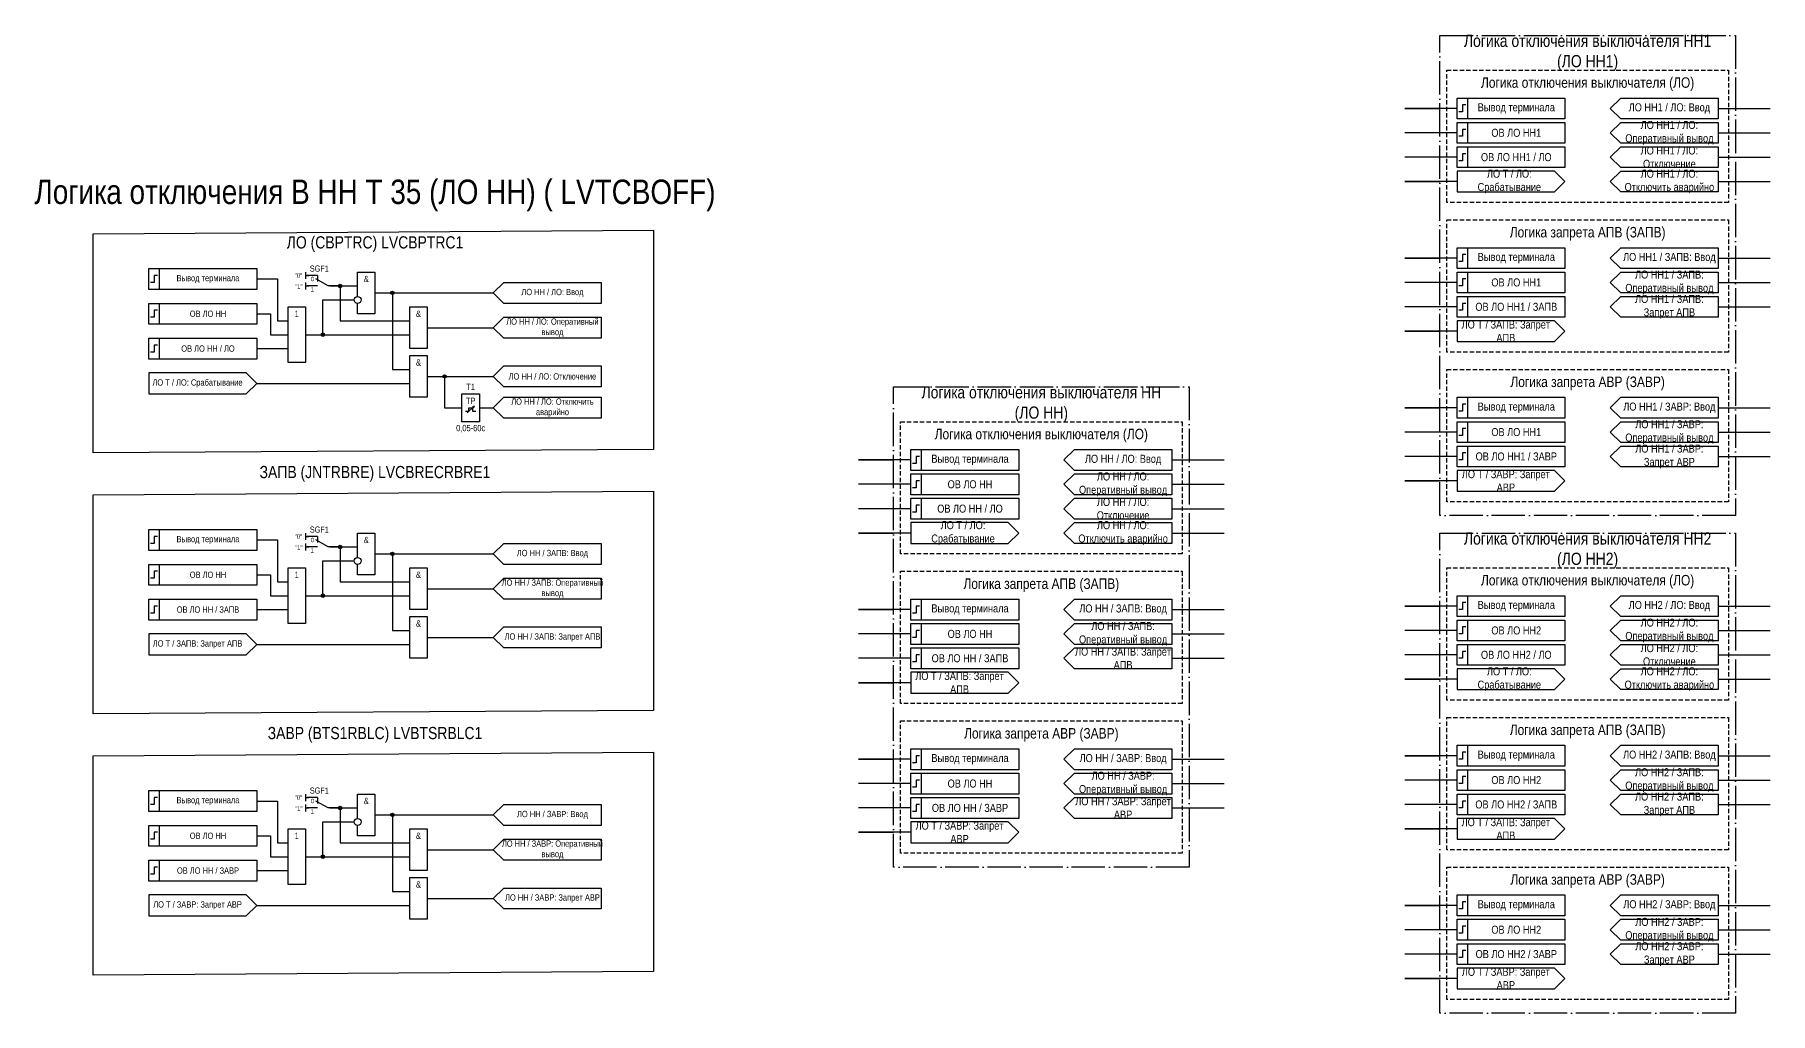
# Model space of a CAD drawing. Header units: millimetres. Extents: x -501 to 482, y 0 to 317.
# Drawn here: x -16.8 to 482, y 10 to 291.2 of the extents above; entities that cross this region are included whole.
import ezdxf
from ezdxf.enums import TextEntityAlignment as Align

# ---------------------------------------------------------------- set-up
doc = ezdxf.new("R2010")
doc.units = ezdxf.units.MM
doc.linetypes.add('ACAD_ISO04W100', pattern=[30, 24, -3, 0, -3])
doc.linetypes.add('штриховая2', pattern=[0.375, 0.25, -0.125])
doc.layers.add('TEXT', color=7, linetype='Continuous', lineweight=25)
doc.layers.add('Основная', color=7, linetype='Continuous')
doc.styles.add('2.5_Gost_RD', font='ARIALN.TTF', dxfattribs={"height": 2.5})
doc.styles.add('3.5_Gost_RD', font='ARIALN.TTF', dxfattribs={"height": 3.5})
doc.styles.add('Вывод', font='ARIALN.TTF', dxfattribs={"height": 2.5})
doc.styles.add('Компонент', font='ARIALN.TTF', dxfattribs={"height": 3.5})

# ---------------------------------------------------------------- blocks, each defined once
blk = doc.blocks.new('Точка')
at = {"ltscale": 100}
h = blk.add_hatch(color=256, dxfattribs=at)
h.dxf.hatch_style = 1
edge = h.paths.add_edge_path()
edge.add_arc((0, 0), 0.5, 0, 360)
blk.add_circle((0, 0), 0.5, dxfattribs=at)
blk = doc.blocks.new('*U78')
at = {"layer": 'Основная', "color": 0}
blk.add_line((0, 0), (7, 4), dxfattribs=at)
at = {"layer": 'Основная', "ltscale": 0.35}
blk.add_line((6, 6), (6, 2.5), dxfattribs=at)
blk = doc.blocks.new('*U80')
at = {"layer": 'Основная', "color": 0}
for p, q in [((-3, 6), (-9, 6)), ((-3, 0), (-9, 0)), ((9, 0), (3, 0))]:
    blk.add_line(p, q, dxfattribs=at)
at = {"layer": 'Основная', "ltscale": 0.25, "xscale": -1}
blk.add_blockref('*U78', (3, 0), dxfattribs=at)
at = {"layer": 'Основная'}
for tag, height, style, p in [('ОУ', 3.5, 'Компонент', (-2, 10)), ('В1', 2.5, 'Вывод', (-14, 6)), ('В2', 2.5, 'Вывод', (-6, 4)), ('В3', 2.5, 'Вывод', (-6, -2))]:
    blk.add_attdef(tag, text='', height=height, dxfattribs=dict(at, style=style)).set_placement(p, align=Align.MIDDLE_CENTER)

msp = doc.modelspace()

# ---------------------------------------------------------------- linework, layer by layer
at = {"ltscale": 100}
for p, q in [((392, 270), (377, 270)), ((377, 270), (387, 270)), ((467, 270), (482, 270)), ((392, 263), (377, 263)), ((467, 263), (482, 263)), ((392, 256), (377, 256)), ((467, 256), (482, 256)), ((392, 249), (377, 249)), ((377, 249), (387, 249)), ((467, 249), (482, 249)), ((392, 227), (377, 227)), ((377, 227), (387, 227)), ((467, 227), (482, 227)), ((61, 223), (61, 221)), ((61, 222), (62, 222)), ((61, 220), (61, 218)), ((392, 220), (377, 220)), ((467, 220), (482, 220)), ((61, 219), (62, 219)), ((392, 213), (377, 213)), ((467, 213), (482, 213)), ((392, 206), (377, 206)), ((377, 206), (387, 206)), ((118, 196), (115, 193)), ((115, 193), (118, 190)), ((107.5, 182.5), (109.5, 184.5)), ((109.5, 184.5), (108.99, 184.25)), ((109.5, 184.5), (109.26, 184.02)), ((392, 184), (377, 184)), ((377, 184), (387, 184)), ((467, 184), (482, 184)), ((392, 177), (377, 177)), ((467, 177), (482, 177)), ((392, 170), (377, 170)), ((467, 170), (482, 170)), ((235, 169), (220, 169)), ((220, 169), (230, 169)), ((310, 169), (325, 169)), ((235, 162), (220, 162)), ((310, 162), (325, 162)), ((392, 163), (377, 163)), ((377, 163), (387, 163)), ((235, 155), (220, 155)), ((310, 155), (325, 155)), ((61, 148), (61, 146)), ((61, 147), (62, 147)), ((61, 145), (61, 143)), ((235, 148), (220, 148)), ((220, 148), (230, 148)), ((310, 148), (325, 148)), ((61, 144), (62, 144)), ((235, 126), (220, 126)), ((220, 126), (230, 126)), ((310, 126), (325, 126)), ((392, 127), (377, 127)), ((377, 127), (387, 127)), ((467, 127), (482, 127)), ((118, 121), (115, 118)), ((392, 120), (377, 120)), ((467, 120), (482, 120)), ((115, 118), (118, 115)), ((235, 119), (220, 119)), ((310, 119), (325, 119)), ((235, 112), (220, 112)), ((310, 112), (325, 112)), ((392, 113), (377, 113)), ((467, 113), (482, 113)), ((235, 105), (220, 105)), ((220, 105), (230, 105)), ((392, 106), (377, 106)), ((377, 106), (387, 106)), ((467, 106), (482, 106)), ((235, 83), (220, 83)), ((220, 83), (230, 83)), ((310, 83), (325, 83)), ((392, 84), (377, 84)), ((377, 84), (387, 84)), ((467, 84), (482, 84)), ((235, 76), (220, 76)), ((310, 76), (325, 76)), ((392, 77), (377, 77)), ((467, 77), (482, 77)), ((61, 73), (61, 71)), ((61, 72), (62, 72)), ((61, 70), (61, 68)), ((392, 70), (377, 70)), ((467, 70), (482, 70)), ((61, 69), (62, 69)), ((235, 69), (220, 69)), ((310, 69), (325, 69)), ((235, 62), (220, 62)), ((220, 62), (230, 62)), ((392, 63), (377, 63)), ((377, 63), (387, 63)), ((118, 46), (115, 43)), ((115, 43), (118, 40)), ((392, 41), (377, 41)), ((377, 41), (387, 41)), ((467, 41), (482, 41)), ((392, 34), (377, 34)), ((467, 34), (482, 34)), ((392, 27), (377, 27)), ((467, 27), (482, 27)), ((392, 20), (377, 20)), ((377, 20), (387, 20))]:
    msp.add_line(p, q, dxfattribs=at)
at = {"color": 251, "linetype": 'ACAD_ISO04W100', "lineweight": 30, "ltscale": 0.4, "true_color": 0x58595b}
for points in [[(387, 291), (472, 291), (472, 153), (387, 153)], [(230, 190), (315, 190), (315, 52), (230, 52)], [(387, 148), (472, 148), (472, 10), (387, 10)]]:
    msp.add_lwpolyline(points, close=True, dxfattribs=at)
at = {"linetype": 'штриховая2', "ltscale": 5}
for points in [[(389, 281), (470, 281), (470, 243), (389, 243)], [(389, 238), (470, 238), (470, 200), (389, 200)], [(389, 195), (470, 195), (470, 157), (389, 157)], [(232, 180), (313, 180), (313, 142), (232, 142)], [(232, 137), (313, 137), (313, 99), (232, 99)], [(389, 138), (470, 138), (470, 100), (389, 100)], [(389, 95), (470, 95), (470, 57), (389, 57)], [(232, 94), (313, 94), (313, 56), (232, 56)], [(389, 52), (470, 52), (470, 14), (389, 14)]]:
    msp.add_lwpolyline(points, close=True, dxfattribs=at)
at = {"ltscale": 100}
for points in [[(392, 273), (395, 273), (395, 267), (392, 267)], [(392, 273), (423, 273), (423, 267), (392, 267)], [(392, 266), (395, 266), (395, 260), (392, 260)], [(392, 266), (423, 266), (423, 260), (392, 260)], [(392, 259), (395, 259), (395, 253), (392, 253)], [(392, 259), (423, 259), (423, 253), (392, 253)], [(392, 230), (395, 230), (395, 224), (392, 224)], [(392, 230), (423, 230), (423, 224), (392, 224)], [(16, 224), (19, 224), (19, 218), (16, 218)], [(16, 224), (47, 224), (47, 218), (16, 218)], [(392, 223), (395, 223), (395, 217), (392, 217)], [(392, 223), (423, 223), (423, 217), (392, 217)], [(392, 216), (395, 216), (395, 210), (392, 210)], [(392, 216), (423, 216), (423, 210), (392, 210)], [(16, 214), (19, 214), (19, 208), (16, 208)], [(16, 214), (47, 214), (47, 208), (16, 208)], [(56, 213), (61, 213), (61, 197), (56, 197)], [(91, 213), (96, 213), (96, 201), (91, 201)], [(16, 204), (19, 204), (19, 198), (16, 198)], [(16, 204), (47, 204), (47, 198), (16, 198)], [(91, 199), (96, 199), (96, 187), (91, 187)], [(106, 188), (111, 188), (111, 180), (106, 180)], [(392, 187), (395, 187), (395, 181), (392, 181)], [(392, 187), (423, 187), (423, 181), (392, 181)], [(392, 180), (395, 180), (395, 174), (392, 174)], [(392, 180), (423, 180), (423, 174), (392, 174)], [(235, 172), (238, 172), (238, 166), (235, 166)], [(235, 172), (266, 172), (266, 166), (235, 166)], [(392, 173), (395, 173), (395, 167), (392, 167)], [(392, 173), (423, 173), (423, 167), (392, 167)], [(235, 165), (238, 165), (238, 159), (235, 159)], [(235, 165), (266, 165), (266, 159), (235, 159)], [(0, 159), (161, 160), (161, 97), (0, 96)], [(235, 158), (238, 158), (238, 152), (235, 152)], [(235, 158), (266, 158), (266, 152), (235, 152)], [(16, 149), (19, 149), (19, 143), (16, 143)], [(16, 149), (47, 149), (47, 143), (16, 143)], [(16, 139), (19, 139), (19, 133), (16, 133)], [(16, 139), (47, 139), (47, 133), (16, 133)], [(56, 138), (61, 138), (61, 122), (56, 122)], [(91, 138), (96, 138), (96, 126), (91, 126)], [(392, 130), (395, 130), (395, 124), (392, 124)], [(392, 130), (423, 130), (423, 124), (392, 124)], [(16, 129), (19, 129), (19, 123), (16, 123)], [(16, 129), (47, 129), (47, 123), (16, 123)], [(235, 129), (238, 129), (238, 123), (235, 123)], [(235, 129), (266, 129), (266, 123), (235, 123)], [(91, 124), (96, 124), (96, 112), (91, 112)], [(235, 122), (238, 122), (238, 116), (235, 116)], [(235, 122), (266, 122), (266, 116), (235, 116)], [(392, 123), (395, 123), (395, 117), (392, 117)], [(392, 123), (423, 123), (423, 117), (392, 117)], [(235, 115), (238, 115), (238, 109), (235, 109)], [(235, 115), (266, 115), (266, 109), (235, 109)], [(392, 116), (395, 116), (395, 110), (392, 110)], [(392, 116), (423, 116), (423, 110), (392, 110)], [(0, 84), (161, 85), (161, 22), (0, 21)], [(235, 86), (238, 86), (238, 80), (235, 80)], [(235, 86), (266, 86), (266, 80), (235, 80)], [(392, 87), (395, 87), (395, 81), (392, 81)], [(392, 87), (423, 87), (423, 81), (392, 81)], [(392, 80), (395, 80), (395, 74), (392, 74)], [(392, 80), (423, 80), (423, 74), (392, 74)], [(235, 79), (238, 79), (238, 73), (235, 73)], [(235, 79), (266, 79), (266, 73), (235, 73)], [(16, 74), (19, 74), (19, 68), (16, 68)], [(16, 74), (47, 74), (47, 68), (16, 68)], [(235, 72), (238, 72), (238, 66), (235, 66)], [(235, 72), (266, 72), (266, 66), (235, 66)], [(392, 73), (395, 73), (395, 67), (392, 67)], [(392, 73), (423, 73), (423, 67), (392, 67)], [(16, 64), (19, 64), (19, 58), (16, 58)], [(16, 64), (47, 64), (47, 58), (16, 58)], [(56, 63), (61, 63), (61, 47), (56, 47)], [(91, 63), (96, 63), (96, 51), (91, 51)], [(16, 54), (19, 54), (19, 48), (16, 48)], [(16, 54), (47, 54), (47, 48), (16, 48)], [(91, 49), (96, 49), (96, 37), (91, 37)], [(392, 44), (395, 44), (395, 38), (392, 38)], [(392, 44), (423, 44), (423, 38), (392, 38)], [(392, 37), (395, 37), (395, 31), (392, 31)], [(392, 37), (423, 37), (423, 31), (392, 31)], [(392, 30), (395, 30), (395, 24), (392, 24)], [(392, 30), (423, 30), (423, 24), (392, 24)]]:
    msp.add_lwpolyline(points, close=True, dxfattribs=at)
at = {"lineweight": 30, "ltscale": 100}
for points in [[(394.5, 271), (393.5, 271), (393.5, 269), (392.5, 269)], [(394.5, 264), (393.5, 264), (393.5, 262), (392.5, 262)], [(394.5, 257), (393.5, 257), (393.5, 255), (392.5, 255)], [(394.5, 228), (393.5, 228), (393.5, 226), (392.5, 226)], [(18.5, 222), (17.5, 222), (17.5, 220), (16.5, 220)], [(394.5, 221), (393.5, 221), (393.5, 219), (392.5, 219)], [(18.5, 212), (17.5, 212), (17.5, 210), (16.5, 210)], [(394.5, 214), (393.5, 214), (393.5, 212), (392.5, 212)], [(18.5, 202), (17.5, 202), (17.5, 200), (16.5, 200)], [(394.5, 185), (393.5, 185), (393.5, 183), (392.5, 183)], [(394.5, 178), (393.5, 178), (393.5, 176), (392.5, 176)], [(237.5, 170), (236.5, 170), (236.5, 168), (235.5, 168)], [(394.5, 171), (393.5, 171), (393.5, 169), (392.5, 169)], [(237.5, 163), (236.5, 163), (236.5, 161), (235.5, 161)], [(237.5, 156), (236.5, 156), (236.5, 154), (235.5, 154)], [(18.5, 147), (17.5, 147), (17.5, 145), (16.5, 145)], [(18.5, 137), (17.5, 137), (17.5, 135), (16.5, 135)], [(18.5, 127), (17.5, 127), (17.5, 125), (16.5, 125)], [(237.5, 127), (236.5, 127), (236.5, 125), (235.5, 125)], [(394.5, 128), (393.5, 128), (393.5, 126), (392.5, 126)], [(237.5, 120), (236.5, 120), (236.5, 118), (235.5, 118)], [(394.5, 121), (393.5, 121), (393.5, 119), (392.5, 119)], [(237.5, 113), (236.5, 113), (236.5, 111), (235.5, 111)], [(394.5, 114), (393.5, 114), (393.5, 112), (392.5, 112)], [(394.5, 85), (393.5, 85), (393.5, 83), (392.5, 83)], [(237.5, 84), (236.5, 84), (236.5, 82), (235.5, 82)], [(237.5, 77), (236.5, 77), (236.5, 75), (235.5, 75)], [(394.5, 78), (393.5, 78), (393.5, 76), (392.5, 76)], [(18.5, 72), (17.5, 72), (17.5, 70), (16.5, 70)], [(237.5, 70), (236.5, 70), (236.5, 68), (235.5, 68)], [(394.5, 71), (393.5, 71), (393.5, 69), (392.5, 69)], [(18.5, 62), (17.5, 62), (17.5, 60), (16.5, 60)], [(18.5, 52), (17.5, 52), (17.5, 50), (16.5, 50)], [(394.5, 42), (393.5, 42), (393.5, 40), (392.5, 40)], [(394.5, 35), (393.5, 35), (393.5, 33), (392.5, 33)], [(394.5, 28), (393.5, 28), (393.5, 26), (392.5, 26)]]:
    msp.add_lwpolyline(points, dxfattribs=at)
at = {"ltscale": 100}
for points in [[(436, 270), (439, 273), (467, 273), (467, 267), (439, 267), (436, 270)], [(436, 263), (439, 266), (467, 266), (467, 260), (439, 260), (436, 263)], [(423, 249), (420, 252), (392, 252), (392, 246), (420, 246), (423, 249)], [(436, 227), (439, 230), (467, 230), (467, 224), (439, 224), (436, 227)], [(47, 221), (53, 221), (53, 209), (56, 209)], [(76, 216), (76, 223), (81, 223), (81, 211), (76, 211), (76, 214)], [(115, 217), (118, 220), (146, 220), (146, 214), (118, 214), (115, 217)], [(436, 220), (439, 223), (467, 223), (467, 217), (439, 217), (436, 220)], [(61, 205), (66, 205), (66, 215), (75, 215)], [(68, 219), (76, 219)], [(68, 219), (71, 219), (71, 209), (91, 209)], [(81, 217), (115, 217)], [(81, 217), (86, 217), (86, 195), (91, 195)], [(47, 211), (51, 211), (51, 205), (56, 205)], [(115, 207), (118, 210), (146, 210), (146, 204), (118, 204), (115, 207)], [(61, 205), (91, 205)], [(96, 207), (115, 207)], [(423, 206), (420, 209), (392, 209), (392, 203), (420, 203), (423, 206)], [(47, 201), (56, 201)], [(115, 193), (118, 196), (146, 196), (146, 190), (118, 190), (115, 193)], [(47, 191), (44, 194), (16, 194), (16, 188), (44, 188), (47, 191)], [(47, 191), (91, 191)], [(96, 193), (115, 193)], [(96, 193), (101, 193), (101, 184), (106, 184)], [(115, 184), (118, 187), (146, 187), (146, 181), (118, 181), (115, 184)], [(436, 184), (439, 187), (467, 187), (467, 181), (439, 181), (436, 184)], [(107, 183), (108, 183), (108, 184), (109, 184), (109, 183), (110, 183)], [(111, 184), (115, 184)], [(436, 177), (439, 180), (467, 180), (467, 174), (439, 174), (436, 177)], [(279, 169), (282, 172), (310, 172), (310, 166), (282, 166), (279, 169)], [(279, 162), (282, 165), (310, 165), (310, 159), (282, 159), (279, 162)], [(423, 163), (420, 166), (392, 166), (392, 160), (420, 160), (423, 163)], [(266, 148), (263, 151), (235, 151), (235, 145), (263, 145), (266, 148)], [(47, 146), (53, 146), (53, 134), (56, 134)], [(76, 141), (76, 148), (81, 148), (81, 136), (76, 136), (76, 139)], [(115, 142), (118, 145), (146, 145), (146, 139), (118, 139), (115, 142)], [(61, 130), (66, 130), (66, 140), (75, 140)], [(68, 144), (76, 144)], [(68, 144), (71, 144), (71, 134), (91, 134)], [(81, 142), (115, 142)], [(81, 142), (86, 142), (86, 120), (91, 120)], [(47, 136), (51, 136), (51, 130), (56, 130)], [(115, 132), (118, 135), (146, 135), (146, 129), (118, 129), (115, 132)], [(61, 130), (91, 130)], [(96, 132), (115, 132)], [(436, 127), (439, 130), (467, 130), (467, 124), (439, 124), (436, 127)], [(47, 126), (56, 126)], [(279, 126), (282, 129), (310, 129), (310, 123), (282, 123), (279, 126)], [(115, 118), (118, 121), (146, 121), (146, 115), (118, 115), (115, 118)], [(279, 119), (282, 122), (310, 122), (310, 116), (282, 116), (279, 119)], [(436, 120), (439, 123), (467, 123), (467, 117), (439, 117), (436, 120)], [(47, 116), (44, 119), (16, 119), (16, 113), (44, 113), (47, 116)], [(47, 116), (91, 116)], [(96, 118), (115, 118)], [(266, 105), (263, 108), (235, 108), (235, 102), (263, 102), (266, 105)], [(423, 106), (420, 109), (392, 109), (392, 103), (420, 103), (423, 106)], [(279, 83), (282, 86), (310, 86), (310, 80), (282, 80), (279, 83)], [(436, 84), (439, 87), (467, 87), (467, 81), (439, 81), (436, 84)], [(436, 77), (439, 80), (467, 80), (467, 74), (439, 74), (436, 77)], [(279, 76), (282, 79), (310, 79), (310, 73), (282, 73), (279, 76)], [(47, 71), (53, 71), (53, 59), (56, 59)], [(76, 66), (76, 73), (81, 73), (81, 61), (76, 61), (76, 64)], [(115, 67), (118, 70), (146, 70), (146, 64), (118, 64), (115, 67)], [(61, 55), (66, 55), (66, 65), (75, 65)], [(68, 69), (76, 69)], [(68, 69), (71, 69), (71, 59), (91, 59)], [(81, 67), (115, 67)], [(81, 67), (86, 67), (86, 45), (91, 45)], [(266, 62), (263, 65), (235, 65), (235, 59), (263, 59), (266, 62)], [(423, 63), (420, 66), (392, 66), (392, 60), (420, 60), (423, 63)], [(47, 61), (51, 61), (51, 55), (56, 55)], [(115, 57), (118, 60), (146, 60), (146, 54), (118, 54), (115, 57)], [(61, 55), (91, 55)], [(96, 57), (115, 57)], [(47, 51), (56, 51)], [(115, 43), (118, 46), (146, 46), (146, 40), (118, 40), (115, 43)], [(47, 41), (44, 44), (16, 44), (16, 38), (44, 38), (47, 41)], [(47, 41), (91, 41)], [(96, 43), (115, 43)], [(436, 41), (439, 44), (467, 44), (467, 38), (439, 38), (436, 41)], [(436, 34), (439, 37), (467, 37), (467, 31), (439, 31), (436, 34)], [(423, 20), (420, 23), (392, 23), (392, 17), (420, 17), (423, 20)]]:
    msp.add_lwpolyline(points, dxfattribs=at)
at = {"color": 3, "ltscale": 100}
msp.add_lwpolyline([(0, 234), (161, 235), (161, 172), (0, 171)], close=True, dxfattribs=at)
for centre in [(76, 215), (76, 140), (76, 65)]:
    msp.add_circle(centre, 1)
at = {"layer": 'Основная', "ltscale": 100}
for points in [[(467, 259), (467, 253), (439, 253), (436, 256), (439, 259)], [(467, 252), (467, 246), (439, 246), (436, 249), (439, 252)], [(467, 216), (467, 210), (439, 210), (436, 213), (439, 216)], [(467, 173), (467, 167), (439, 167), (436, 170), (439, 173)], [(310, 158), (310, 152), (282, 152), (279, 155), (282, 158)], [(310, 151), (310, 145), (282, 145), (279, 148), (282, 151)], [(310, 115), (310, 109), (282, 109), (279, 112), (282, 115)], [(467, 116), (467, 110), (439, 110), (436, 113), (439, 116)], [(467, 109), (467, 103), (439, 103), (436, 106), (439, 109)], [(310, 72), (310, 66), (282, 66), (279, 69), (282, 72)], [(467, 73), (467, 67), (439, 67), (436, 70), (439, 73)], [(467, 30), (467, 24), (439, 24), (436, 27), (439, 30)]]:
    msp.add_lwpolyline(points, close=True, dxfattribs=at)

# ---------------------------------------------------------------- block references
at = {"ltscale": 100}
for p in [(71, 219), (86, 217), (66, 205), (101, 193), (71, 144), (86, 142), (66, 130), (71, 69), (86, 67), (66, 55)]:
    msp.add_blockref('Точка', p, dxfattribs=at)
at = {"layer": 'Основная', "ltscale": 0.25, "xscale": 0.5, "yscale": 0.5, "zscale": 0.5}
for p in [(66, 219), (66, 144), (66, 69)]:
    msp.add_blockref('*U80', p, dxfattribs=at).add_auto_attribs({'ОУ': 'SGF1', 'В1': '"0"', 'В2': '0', 'В3': '1'})

# ---------------------------------------------------------------- texts
at = {"color": 30, "ltscale": 100, "attachment_point": 5, "style": '3.5_Gost_RD'}
for s, insert, char_height, width in [('Логика отключения выключателя НН1 (ЛО НН1)', (429.5, 286), 3.5, 76.6201), ('Логика отключения выключателя (ЛО)', (429.5, 277), 3, 81), ('Логика запрета АПВ (ЗАПВ)', (429.5, 234), 3, 81), ('Логика отключения выключателя НН (ЛО НН)', (272.5, 185), 3.5, 76.6201), ('Логика запрета АВР (ЗАВР)', (429.5, 191), 3, 81), ('Логика отключения выключателя (ЛО)', (272.5, 176), 3, 81), ('Логика отключения выключателя НН2 (ЛО НН2)', (429.5, 143), 3.5, 76.6201), ('Логика запрета АПВ (ЗАПВ)', (272.5, 133), 3, 81), ('Логика отключения выключателя (ЛО)', (429.5, 134), 3, 81), ('Логика запрета АВР (ЗАВР)', (272.5, 90), 3, 81), ('Логика запрета АПВ (ЗАПВ)', (429.5, 91), 3, 81), ('Логика запрета АВР (ЗАВР)', (429.5, 48), 3, 81)]:
    msp.add_mtext(s, dxfattribs=dict(at, insert=insert, char_height=char_height, width=width))
at = {"color": 0, "ltscale": 100, "char_height": 2.3, "width": 28, "attachment_point": 5, "style": '2.5_Gost_RD'}
for insert in [(409, 270), (409, 227), (409, 184), (252, 169), (252, 126), (409, 127), (409, 84), (252, 83), (409, 41)]:
    msp.add_mtext('{\\C256;Вывод терминала}', dxfattribs=dict(at, insert=insert))
at = {"color": 3, "ltscale": 100, "insert": (81, 245), "char_height": 7, "width": 218.5721, "attachment_point": 5, "style": '3.5_Gost_RD'}
msp.add_mtext('Логика отключения В НН Т 35 (ЛО НН) ( LVTCBOFF)', dxfattribs=at)
at = {"ltscale": 100, "attachment_point": 5}
for s, insert, char_height, width, style in [('ЛО (CBPTRC) {\\C6;LVCBPTRC1}', (81, 231), 3.5, 140, '3.5_Gost_RD'), ('Вывод терминала', (33, 221), 1.8, 28, '2.5_Gost_RD'), ('&', (78.5, 221), 1.8, 5, '2.5_Gost_RD'), ('ЛО НН / ЛО: Ввод', (132, 217), 1.8, 28, '2.5_Gost_RD'), ('ОВ ЛО НН', (33, 211), 1.8, 28, '2.5_Gost_RD'), ('1', (58.5, 211), 1.8, 5, '2.5_Gost_RD'), ('&', (93.5, 211), 1.8, 5, '2.5_Gost_RD'), ('ЛО НН / ЛО: Оперативный вывод', (132, 207), 1.8, 28, '2.5_Gost_RD'), ('ОВ ЛО НН / ЛО', (33, 201), 1.8, 28, '2.5_Gost_RD'), ('&', (93.5, 197), 1.8, 5, '2.5_Gost_RD'), ('ЛО Т / ЛО: Срабатывание', (30, 191), 1.8, 28, '2.5_Gost_RD'), ('T1', (108.5, 190), 1.8, 5, '2.5_Gost_RD'), ('ЛО НН / ЛО: Отключение ', (132, 193), 1.8, 28, '2.5_Gost_RD'), ('TP', (108.5, 186), 1.8, 5, '2.5_Gost_RD'), ('ЛО НН / ЛО: Отключить аварийно', (132, 184), 1.8, 28, '2.5_Gost_RD'), ('0,05-60с', (108.5, 178), 1.8, 5, '2.5_Gost_RD'), ('ЗАПВ (JNTRBRE) {\\C6;LVCBRECRBRE1}', (81, 165), 3.5, 140, '3.5_Gost_RD'), ('Вывод терминала', (33, 146), 1.8, 28, '2.5_Gost_RD'), ('&', (78.5, 146), 1.8, 5, '2.5_Gost_RD'), ('ЛО НН / ЗАПВ: Ввод', (132, 142), 1.8, 28, '2.5_Gost_RD'), ('ОВ ЛО НН', (33, 136), 1.8, 28, '2.5_Gost_RD'), ('1', (58.5, 136), 1.8, 5, '2.5_Gost_RD'), ('&', (93.5, 136), 1.8, 5, '2.5_Gost_RD'), ('ЛО НН / ЗАПВ: Оперативный вывод', (132, 132), 1.8, 28, '2.5_Gost_RD'), ('ОВ ЛО НН / ЗАПВ', (33, 126), 1.8, 28, '2.5_Gost_RD'), ('&', (93.5, 122), 1.8, 5, '2.5_Gost_RD'), ('ЛО Т / ЗАПВ: Запрет АПВ', (30, 116), 1.8, 28, '2.5_Gost_RD'), ('ЛО НН / ЗАПВ: Запрет АПВ', (132, 118), 1.8, 28, '2.5_Gost_RD'), ('ЗАВР (BTS1RBLC) {\\C6;LVBTSRBLC1}', (81, 90), 3.5, 140, '3.5_Gost_RD'), ('Вывод терминала', (33, 71), 1.8, 28, '2.5_Gost_RD'), ('&', (78.5, 71), 1.8, 5, '2.5_Gost_RD'), ('ЛО НН / ЗАВР: Ввод', (132, 67), 1.8, 28, '2.5_Gost_RD'), ('ОВ ЛО НН', (33, 61), 1.8, 28, '2.5_Gost_RD'), ('1', (58.5, 61), 1.8, 5, '2.5_Gost_RD'), ('&', (93.5, 61), 1.8, 5, '2.5_Gost_RD'), ('ЛО НН / ЗАВР: Оперативный вывод', (132, 57), 1.8, 28, '2.5_Gost_RD'), ('ОВ ЛО НН / ЗАВР', (33, 51), 1.8, 28, '2.5_Gost_RD'), ('&', (93.5, 47), 1.8, 5, '2.5_Gost_RD'), ('ЛО Т / ЗАВР: Запрет АВР', (30, 41), 1.8, 28, '2.5_Gost_RD'), ('ЛО НН / ЗАВР: Запрет АВР', (132, 43), 1.8, 28, '2.5_Gost_RD')]:
    msp.add_mtext(s, dxfattribs=dict(at, insert=insert, char_height=char_height, width=width, style=style))
at = {"ltscale": 100, "char_height": 1.25, "attachment_point": 1, "style": '3.5_Gost_RD'}
for insert in [(58, 219.5), (58, 144.5), (58, 69.5)]:
    msp.add_mtext_dynamic_manual_height_columns('"1"', width=2, gutter_width=17.5, heights=[0], dxfattribs=dict(at, insert=insert))
at = {"layer": 'TEXT', "ltscale": 100, "char_height": 2.3, "attachment_point": 5, "style": '2.5_Gost_RD'}
for s, insert, width in [('ЛО НН1 / ЛО: Ввод', (453, 270), 28), ('ЛО НН1 / ЛО: Оперативный вывод', (453, 263), 28), ('ЛО НН1 / ЛО: Отключение ', (453, 256), 28), ('ЛО НН1 / ЛО: Отключить аварийно', (453, 249), 28.0617), ('ЛО НН1 / ЗАПВ: Ввод', (453, 227), 28), ('ЛО НН1 / ЗАПВ: Оперативный вывод', (453, 220), 28), ('ЛО НН1 / ЗАПВ: Запрет АПВ', (453, 213), 28), ('ЛО Т / ЗАПВ: Запрет АПВ', (406, 206), 28), ('ЛО НН1 / ЗАВР: Ввод', (453, 184), 28), ('ЛО НН1 / ЗАВР: Оперативный вывод', (453, 177), 28), ('ЛО НН / ЛО: Ввод', (296, 169), 28), ('ЛО НН1 / ЗАВР: Запрет АВР', (453, 170), 28), ('ЛО НН / ЛО: Оперативный вывод', (296, 162), 28), ('ЛО Т / ЗАВР: Запрет АВР', (406, 163), 28), ('ЛО НН / ЛО: Отключение ', (296, 155), 28), ('ЛО НН / ЛО: Отключить аварийно', (296, 148), 28.0617), ('ЛО НН / ЗАПВ: Ввод', (296, 126), 28), ('ЛО НН2 / ЛО: Ввод', (453, 127), 28), ('ЛО НН / ЗАПВ: Оперативный вывод', (296, 119), 28), ('ЛО НН2 / ЛО: Оперативный вывод', (453, 120), 28), ('ЛО НН / ЗАПВ: Запрет АПВ', (296, 112), 28), ('ЛО НН2 / ЛО: Отключение ', (453, 113), 28), ('ЛО Т / ЗАПВ: Запрет АПВ', (249, 105), 28), ('ЛО НН2 / ЛО: Отключить аварийно', (453, 106), 28.0617), ('ЛО НН2 / ЗАПВ: Ввод', (453, 84), 28), ('ЛО НН / ЗАВР: Ввод', (296, 83), 28), ('ЛО НН2 / ЗАПВ: Оперативный вывод', (453, 77), 28), ('ЛО НН / ЗАВР: Оперативный вывод', (296, 76), 28), ('ЛО НН / ЗАВР: Запрет АВР', (296, 69), 28), ('ЛО НН2 / ЗАПВ: Запрет АПВ', (453, 70), 28), ('ЛО Т / ЗАВР: Запрет АВР', (249, 62), 28), ('ЛО Т / ЗАПВ: Запрет АПВ', (406, 63), 28), ('ЛО НН2 / ЗАВР: Ввод', (453, 41), 28), ('ЛО НН2 / ЗАВР: Оперативный вывод', (453, 34), 28), ('ЛО НН2 / ЗАВР: Запрет АВР', (453, 27), 28), ('ЛО Т / ЗАВР: Запрет АВР', (406, 20), 28)]:
    msp.add_mtext(s, dxfattribs=dict(at, insert=insert, width=width))
at = {"layer": 'TEXT', "color": 0, "ltscale": 100, "char_height": 2.3, "width": 28, "attachment_point": 5, "style": '2.5_Gost_RD'}
for s, insert in [('{\\C256;ОВ ЛО НН1}', (409, 263)), ('{\\C256;ОВ ЛО НН1}', (409, 220)), ('{\\C256;ОВ ЛО НН1}', (409, 177)), ('{\\C256;ОВ ЛО НН}', (252, 162)), ('{\\C256;ОВ ЛО НН}', (252, 119)), ('{\\C256;ОВ ЛО НН2}', (409, 120)), ('{\\C256;ОВ ЛО НН}', (252, 76)), ('{\\C256;ОВ ЛО НН2}', (409, 77)), ('{\\C256;ОВ ЛО НН2}', (409, 34))]:
    msp.add_mtext(s, dxfattribs=dict(at, insert=insert))
at = {"layer": 'Основная', "color": 0, "ltscale": 100, "char_height": 2.3, "width": 28, "attachment_point": 5, "style": '2.5_Gost_RD'}
for s, insert in [('{\\C256;ОВ ЛО НН1 / ЛО}', (409, 256)), ('{\\C256;ЛО Т / ЛО: Срабатывание}', (407, 249)), ('{\\C256;ОВ ЛО НН1 / ЗАПВ}', (409, 213)), ('{\\C256;ОВ ЛО НН1 / ЗАВР}', (409, 170)), ('{\\C256;ОВ ЛО НН / ЛО}', (252, 155)), ('{\\C256;ЛО Т / ЛО: Срабатывание}', (250, 148)), ('{\\C256;ОВ ЛО НН / ЗАПВ}', (252, 112)), ('{\\C256;ОВ ЛО НН2 / ЛО}', (409, 113)), ('{\\C256;ЛО Т / ЛО: Срабатывание}', (407, 106)), ('{\\C256;ОВ ЛО НН / ЗАВР}', (252, 69)), ('{\\C256;ОВ ЛО НН2 / ЗАПВ}', (409, 70)), ('{\\C256;ОВ ЛО НН2 / ЗАВР}', (409, 27))]:
    msp.add_mtext(s, dxfattribs=dict(at, insert=insert))

doc.saveas('drawing.dxf')
